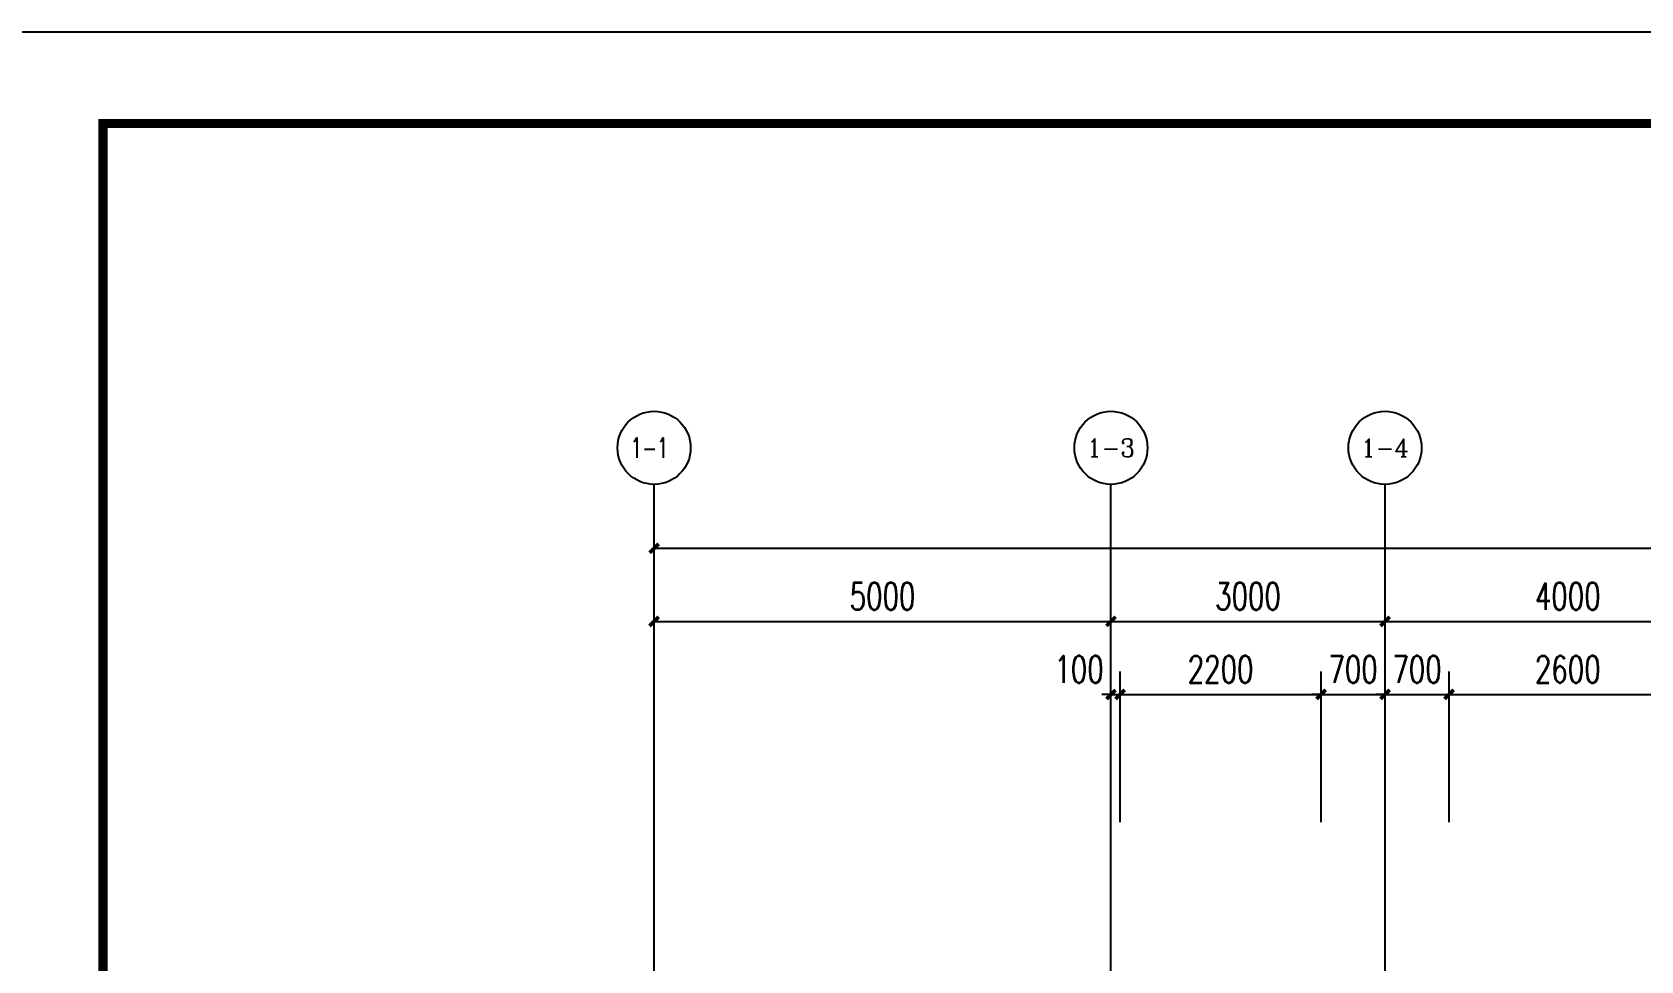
# Model space of a CAD drawing. Extents: x -6243262 to 3079315, y -2914302 to 172723.
# Drawn here: x -2495458 to -2477850, y -701519 to -691350 of the extents above; entities that cross this region are included whole.
import ezdxf
from ezdxf.enums import TextEntityAlignment as Align

# ---------------------------------------------------------------- set-up
doc = ezdxf.new("R2010")
doc.units = 0
doc.header["$LTSCALE"] = 1000
for name, color, linetype in [('AXIS', 3, 'Continuous'), ('AXIS_TEXT', 7, 'Continuous'), ('DOTE', 24, 'Continuous'), ('PUB_DIM', 3, 'Continuous'), ('PUB_TITLE', 4, 'Continuous')]:
    doc.layers.add(name, color=color, linetype=linetype)
doc.styles.add('_TCH_AXIS', font='COMPLEX', dxfattribs={"bigfont": 'GBCBIG'})
doc.styles.add('_TCH_DIM_T3', font='SIMPLEX', dxfattribs={"width": 0.705882, "bigfont": 'GBCBIG'})
doc.styles.add('COMPLEX', font='COMPLEX')
doc.dimstyles.new('_TCH_ARCH&&100', dxfattribs={"dimtxt": 297.5, "dimasz": 100, "dimexe": 250, "dimexo": 300, "dimgap": 126.25, "dimtad": 1, "dimdec": 0, "dimzin": 0, "dimdsep": 46, "dimtxsty": '_TCH_DIM_T3', "dimblk": 'ARCHTICK', "dimcen": 0.09, "dimclrt": 7, "dimazin": 2, "dimtfac": 1, "dimtdec": 0, "dimtix": 1, "dimtmove": 2, "dimatfit": 3, "dimfxl": 0, "dimtolj": 1, "dimtzin": 0, "dimarcsym": 0})

# ---------------------------------------------------------------- blocks, each defined once
blk = doc.blocks.new('_AXISO')
at = {"color": 0}
blk.add_circle((0, 0), 0.5, dxfattribs=at)
at = {"layer": 'AXIS_TEXT', "color": 0, "style": 'COMPLEX', "width": 1.041667}
blk.add_attdef('A', text='', height=0.56, dxfattribs=at).set_placement((-0.25, -0.28), (0.25, -0.28), align=Align.FIT)
blk = doc.blocks.new('_ArchTick')
at = {"color": 0, "linetype": 'ByBlock', "const_width": 0.4}
blk.add_lwpolyline([(-0.5, -0.5), (0.5, 0.5)], dxfattribs=at)
blk = doc.blocks.new('*D1100')
at = {"layer": 'Defpoints', "color": 0, "transparency": 16777216}
for p in [(-2477350, -698602), (-2479950, -700302), (-2477350, -700302)]:
    blk.add_point(p, dxfattribs=at)
at = {"layer": 'PUB_DIM', "color": 0, "lineweight": -2, "transparency": 16777216}
for p, q in [((-2479950, -700002), (-2479950, -698352)), ((-2477350, -700002), (-2477350, -698352)), ((-2479950, -698602), (-2477350, -698602))]:
    blk.add_line(p, q, dxfattribs=at)
at = {"layer": 'PUB_DIM', "color": 0, "lineweight": -2, "transparency": 16777216, "xscale": 100, "yscale": 100, "zscale": 100, "rotation": 180}
blk.add_blockref('_ArchTick', (-2479950, -698602), dxfattribs=at)
at = {"layer": 'PUB_DIM', "color": 0, "lineweight": -2, "transparency": 16777216, "xscale": 100, "yscale": 100, "zscale": 100}
blk.add_blockref('_ArchTick', (-2477350, -698602), dxfattribs=at)
at = {"layer": 'PUB_DIM', "color": 7, "transparency": 16777216, "insert": (-2478650, -698327), "char_height": 297.5, "attachment_point": 5, "style": '_TCH_DIM_T3'}
blk.add_mtext('\\A1;2600', dxfattribs=at)
blk = doc.blocks.new('*D1101')
at = {"layer": 'Defpoints', "color": 0, "transparency": 16777216}
for p in [(-2479950, -698602), (-2480650, -700302), (-2479950, -700302)]:
    blk.add_point(p, dxfattribs=at)
at = {"layer": 'PUB_DIM', "color": 0, "lineweight": -2, "transparency": 16777216}
for p, q in [((-2480650, -700002), (-2480650, -698352)), ((-2479950, -700002), (-2479950, -698352)), ((-2480650, -698602), (-2480750, -698602)), ((-2480650, -698602), (-2479950, -698602)), ((-2479950, -698602), (-2479850, -698602))]:
    blk.add_line(p, q, dxfattribs=at)
at = {"layer": 'PUB_DIM', "color": 0, "lineweight": -2, "transparency": 16777216, "xscale": 100, "yscale": 100, "zscale": 100}
blk.add_blockref('_ArchTick', (-2480650, -698602), dxfattribs=at)
at = {"layer": 'PUB_DIM', "color": 0, "lineweight": -2, "transparency": 16777216, "xscale": 100, "yscale": 100, "zscale": 100, "rotation": 180}
blk.add_blockref('_ArchTick', (-2479950, -698602), dxfattribs=at)
at = {"layer": 'PUB_DIM', "color": 7, "transparency": 16777216, "insert": (-2480300, -698327), "char_height": 297.5, "attachment_point": 5, "style": '_TCH_DIM_T3'}
blk.add_mtext('\\A1;700', dxfattribs=at)
blk = doc.blocks.new('*D1102')
at = {"layer": 'Defpoints', "color": 0, "transparency": 16777216}
for p in [(-2480650, -698602), (-2481350, -700302), (-2480650, -700302)]:
    blk.add_point(p, dxfattribs=at)
at = {"layer": 'PUB_DIM', "color": 0, "lineweight": -2, "transparency": 16777216}
for p, q in [((-2481350, -700002), (-2481350, -698352)), ((-2480650, -700002), (-2480650, -698352)), ((-2481350, -698602), (-2481450, -698602)), ((-2481350, -698602), (-2480650, -698602)), ((-2480650, -698602), (-2480550, -698602))]:
    blk.add_line(p, q, dxfattribs=at)
at = {"layer": 'PUB_DIM', "color": 0, "lineweight": -2, "transparency": 16777216, "xscale": 100, "yscale": 100, "zscale": 100}
blk.add_blockref('_ArchTick', (-2481350, -698602), dxfattribs=at)
at = {"layer": 'PUB_DIM', "color": 0, "lineweight": -2, "transparency": 16777216, "xscale": 100, "yscale": 100, "zscale": 100, "rotation": 180}
blk.add_blockref('_ArchTick', (-2480650, -698602), dxfattribs=at)
at = {"layer": 'PUB_DIM', "color": 7, "transparency": 16777216, "insert": (-2481000, -698327), "char_height": 297.5, "attachment_point": 5, "style": '_TCH_DIM_T3'}
blk.add_mtext('\\A1;700', dxfattribs=at)
blk = doc.blocks.new('*D1103')
at = {"layer": 'Defpoints', "color": 0, "transparency": 16777216}
for p in [(-2481350, -698602), (-2483550, -700302), (-2481350, -700302)]:
    blk.add_point(p, dxfattribs=at)
at = {"layer": 'PUB_DIM', "color": 0, "lineweight": -2, "transparency": 16777216}
for p, q in [((-2483550, -700002), (-2483550, -698352)), ((-2481350, -700002), (-2481350, -698352)), ((-2483550, -698602), (-2481350, -698602))]:
    blk.add_line(p, q, dxfattribs=at)
at = {"layer": 'PUB_DIM', "color": 0, "lineweight": -2, "transparency": 16777216, "xscale": 100, "yscale": 100, "zscale": 100, "rotation": 180}
blk.add_blockref('_ArchTick', (-2483550, -698602), dxfattribs=at)
at = {"layer": 'PUB_DIM', "color": 0, "lineweight": -2, "transparency": 16777216, "xscale": 100, "yscale": 100, "zscale": 100}
blk.add_blockref('_ArchTick', (-2481350, -698602), dxfattribs=at)
at = {"layer": 'PUB_DIM', "color": 7, "transparency": 16777216, "insert": (-2482450, -698327), "char_height": 297.5, "attachment_point": 5, "style": '_TCH_DIM_T3'}
blk.add_mtext('\\A1;2200', dxfattribs=at)
blk = doc.blocks.new('*D1104')
at = {"layer": 'Defpoints', "color": 0, "transparency": 16777216}
for p in [(-2483550, -698602), (-2483650, -700302), (-2483550, -700302)]:
    blk.add_point(p, dxfattribs=at)
at = {"layer": 'PUB_DIM', "color": 0, "lineweight": -2, "transparency": 16777216}
for p, q in [((-2483650, -700002), (-2483650, -698352)), ((-2483550, -700002), (-2483550, -698352)), ((-2483650, -698602), (-2483750, -698602)), ((-2483650, -698602), (-2483550, -698602)), ((-2483550, -698602), (-2483450, -698602))]:
    blk.add_line(p, q, dxfattribs=at)
at = {"layer": 'PUB_DIM', "color": 0, "lineweight": -2, "transparency": 16777216, "xscale": 100, "yscale": 100, "zscale": 100}
blk.add_blockref('_ArchTick', (-2483650, -698602), dxfattribs=at)
at = {"layer": 'PUB_DIM', "color": 0, "lineweight": -2, "transparency": 16777216, "xscale": 100, "yscale": 100, "zscale": 100, "rotation": 180}
blk.add_blockref('_ArchTick', (-2483550, -698602), dxfattribs=at)
at = {"layer": 'PUB_DIM', "color": 7, "transparency": 16777216, "insert": (-2484000, -698327), "char_height": 297.5, "attachment_point": 5, "style": '_TCH_DIM_T3'}
blk.add_mtext('\\A1;100', dxfattribs=at)
blk = doc.blocks.new('*D1366')
at = {"layer": 'AXIS', "color": 0, "lineweight": -2, "transparency": 16777216}
for p, q in [((-2480650, -700002), (-2480650, -697552)), ((-2476650, -700002), (-2476650, -697552)), ((-2480650, -697802), (-2476650, -697802))]:
    blk.add_line(p, q, dxfattribs=at)
at = {"layer": 'Defpoints', "color": 0, "transparency": 16777216}
for p in [(-2476650, -697802), (-2480650, -700302), (-2476650, -700302)]:
    blk.add_point(p, dxfattribs=at)
at = {"layer": 'AXIS', "color": 0, "lineweight": -2, "transparency": 16777216, "xscale": 100, "yscale": 100, "zscale": 100, "rotation": 180}
blk.add_blockref('_ArchTick', (-2480650, -697802), dxfattribs=at)
at = {"layer": 'AXIS', "color": 0, "lineweight": -2, "transparency": 16777216, "xscale": 100, "yscale": 100, "zscale": 100}
blk.add_blockref('_ArchTick', (-2476650, -697802), dxfattribs=at)
at = {"layer": 'AXIS', "color": 7, "transparency": 16777216, "insert": (-2478650, -697527), "char_height": 297.5, "attachment_point": 5, "style": '_TCH_DIM_T3'}
blk.add_mtext('\\A1;4000', dxfattribs=at)
blk = doc.blocks.new('*D1367')
at = {"layer": 'AXIS', "color": 0, "lineweight": -2, "transparency": 16777216}
for p, q in [((-2483650, -700002), (-2483650, -697552)), ((-2480650, -700002), (-2480650, -697552)), ((-2483650, -697802), (-2480650, -697802))]:
    blk.add_line(p, q, dxfattribs=at)
at = {"layer": 'Defpoints', "color": 0, "transparency": 16777216}
for p in [(-2480650, -697802), (-2483650, -700302), (-2480650, -700302)]:
    blk.add_point(p, dxfattribs=at)
at = {"layer": 'AXIS', "color": 0, "lineweight": -2, "transparency": 16777216, "xscale": 100, "yscale": 100, "zscale": 100, "rotation": 180}
blk.add_blockref('_ArchTick', (-2483650, -697802), dxfattribs=at)
at = {"layer": 'AXIS', "color": 0, "lineweight": -2, "transparency": 16777216, "xscale": 100, "yscale": 100, "zscale": 100}
blk.add_blockref('_ArchTick', (-2480650, -697802), dxfattribs=at)
at = {"layer": 'AXIS', "color": 7, "transparency": 16777216, "insert": (-2482150, -697527), "char_height": 297.5, "attachment_point": 5, "style": '_TCH_DIM_T3'}
blk.add_mtext('\\A1;3000', dxfattribs=at)
blk = doc.blocks.new('*D1368')
at = {"layer": 'AXIS', "color": 0, "lineweight": -2, "transparency": 16777216}
for p, q in [((-2488650, -700002), (-2488650, -697552)), ((-2483650, -700002), (-2483650, -697552)), ((-2488650, -697802), (-2483650, -697802))]:
    blk.add_line(p, q, dxfattribs=at)
at = {"layer": 'Defpoints', "color": 0, "transparency": 16777216}
for p in [(-2483650, -697802), (-2488650, -700302), (-2483650, -700302)]:
    blk.add_point(p, dxfattribs=at)
at = {"layer": 'AXIS', "color": 0, "lineweight": -2, "transparency": 16777216, "xscale": 100, "yscale": 100, "zscale": 100, "rotation": 180}
blk.add_blockref('_ArchTick', (-2488650, -697802), dxfattribs=at)
at = {"layer": 'AXIS', "color": 0, "lineweight": -2, "transparency": 16777216, "xscale": 100, "yscale": 100, "zscale": 100}
blk.add_blockref('_ArchTick', (-2483650, -697802), dxfattribs=at)
at = {"layer": 'AXIS', "color": 7, "transparency": 16777216, "insert": (-2486150, -697527), "char_height": 297.5, "attachment_point": 5, "style": '_TCH_DIM_T3'}
blk.add_mtext('\\A1;5000', dxfattribs=at)
blk = doc.blocks.new('*D1369')
at = {"layer": 'AXIS', "color": 0, "lineweight": -2, "transparency": 16777216}
for p, q in [((-2488650, -700002), (-2488650, -696752)), ((-2448650, -700002), (-2448650, -696752)), ((-2488650, -697002), (-2448650, -697002))]:
    blk.add_line(p, q, dxfattribs=at)
at = {"layer": 'Defpoints', "color": 0, "transparency": 16777216}
for p in [(-2448650, -697002), (-2488650, -700302), (-2448650, -700302)]:
    blk.add_point(p, dxfattribs=at)
at = {"layer": 'AXIS', "color": 0, "lineweight": -2, "transparency": 16777216, "xscale": 100, "yscale": 100, "zscale": 100, "rotation": 180}
blk.add_blockref('_ArchTick', (-2488650, -697002), dxfattribs=at)
at = {"layer": 'AXIS', "color": 0, "lineweight": -2, "transparency": 16777216, "xscale": 100, "yscale": 100, "zscale": 100}
blk.add_blockref('_ArchTick', (-2448650, -697002), dxfattribs=at)
at = {"layer": 'AXIS', "color": 7, "transparency": 16777216, "insert": (-2468650, -696727), "char_height": 297.5, "attachment_point": 5, "style": '_TCH_DIM_T3'}
blk.add_mtext('\\A1;40000', dxfattribs=at)

msp = doc.modelspace()

# ---------------------------------------------------------------- linework, layer by layer
at = {"layer": 'AXIS'}
for p, q in [((-2488650.4, -700301.6), (-2488650.4, -696301.6)), ((-2483650.4, -700301.6), (-2483650.4, -696301.6)), ((-2480650.4, -700301.6), (-2480650.4, -696301.6))]:
    msp.add_line(p, q, dxfattribs=at)
at = {"layer": 'DOTE'}
for p, q in [((-2488650.4, -721001.6), (-2488650.4, -700301.6)), ((-2483650.4, -710401.6), (-2483650.4, -700301.6)), ((-2480650.4, -721001.6), (-2480650.4, -700301.6))]:
    msp.add_line(p, q, dxfattribs=at)
at = {"layer": 'PUB_TITLE'}
msp.add_lwpolyline([(-2496182.9, -733350.5), (-2436782.9, -733350.5), (-2436782.9, -691350.5), (-2496182.9, -691350.5)], close=True, dxfattribs=at)
at = {"layer": 'PUB_TITLE', "const_width": 100}
msp.add_lwpolyline([(-2494682.9, -732350.5), (-2437782.9, -732350.5), (-2437782.9, -692350.5), (-2494682.9, -692350.5)], close=True, dxfattribs=at)

# ---------------------------------------------------------------- block references
at = {"layer": 'AXIS', "color": 8}
ref = msp.add_blockref('_AXISO', (-2488650.4, -695901.6), dxfattribs=dict(at, xscale=800, yscale=800, zscale=800))
ref.add_attrib('A', '1-1 ', dxfattribs={"layer": 'AXIS_TEXT', "height": 216.85, "style": '_TCH_AXIS', "width": 0.649351}).set_placement((-2488908.5, -696010), (-2488392.2, -696010), align=Align.FIT)
ref = msp.add_blockref('_AXISO', (-2483650.4, -695901.6), dxfattribs=dict(at, xscale=800, yscale=800, zscale=800))
ref.add_attrib('A', '1-3', dxfattribs={"layer": 'AXIS_TEXT', "height": 199.75, "style": '_TCH_AXIS'}).set_placement((-2483912, -696001.4), (-2483388.8, -696001.4), align=Align.FIT)
ref = msp.add_blockref('_AXISO', (-2480650.4, -695901.6), dxfattribs=dict(at, xscale=800, yscale=800, zscale=800))
ref.add_attrib('A', '1-4', dxfattribs={"layer": 'AXIS_TEXT', "height": 193.6, "style": '_TCH_AXIS'}).set_placement((-2480913.1, -695998.4), (-2480387.6, -695998.4), align=Align.FIT)

# ---------------------------------------------------------------- dimensions: what is measured, and where the dimension line sits
at = {"layer": 'AXIS'}
for p1, p2, distance, picture, middle in [((-2488650.4, -700301.6), (-2448650.4, -700301.6), 3300, '*D1369', (-2468650.4, -696726.6)), ((-2488650.4, -700301.6), (-2483650.4, -700301.6), 2500, '*D1368', (-2486150.4, -697526.6)), ((-2483650.4, -700301.6), (-2480650.4, -700301.6), 2500, '*D1367', (-2482150.4, -697526.6)), ((-2480650.4, -700301.6), (-2476650.4, -700301.6), 2500, '*D1366', (-2478650.4, -697526.6))]:
    dim = msp.add_aligned_dim(p1=p1, p2=p2, distance=distance, dimstyle='_TCH_ARCH&&100', dxfattribs=at)
    dim.commit()
    dim.dimension.update_dxf_attribs({"geometry": picture, "text_midpoint": middle})
at = {"layer": 'PUB_DIM'}
dim = msp.add_linear_dim(base=(-2483550.4, -698601.6), p1=(-2483650.4, -700301.6), p2=(-2483550.4, -700301.6), angle=0, dimstyle='_TCH_ARCH&&100', dxfattribs=at)
dim.commit()
dim.dimension.update_dxf_attribs({"geometry": '*D1104', "text_midpoint": (-2484000.4, -698326.6), "dimtype": 129})
for p1, p2, picture, middle in [((-2483550.4, -700301.6), (-2481350.4, -700301.6), '*D1103', (-2482450.4, -698326.6)), ((-2481350.4, -700301.6), (-2480650.4, -700301.6), '*D1102', (-2481000.4, -698326.6)), ((-2480650.4, -700301.6), (-2479950.4, -700301.6), '*D1101', (-2480300.4, -698326.6)), ((-2479950.4, -700301.6), (-2477350.4, -700301.6), '*D1100', (-2478650.4, -698326.6))]:
    dim = msp.add_aligned_dim(p1=p1, p2=p2, distance=1700, dimstyle='_TCH_ARCH&&100', dxfattribs=at)
    dim.commit()
    dim.dimension.update_dxf_attribs({"geometry": picture, "text_midpoint": middle})

doc.saveas('drawing.dxf')
